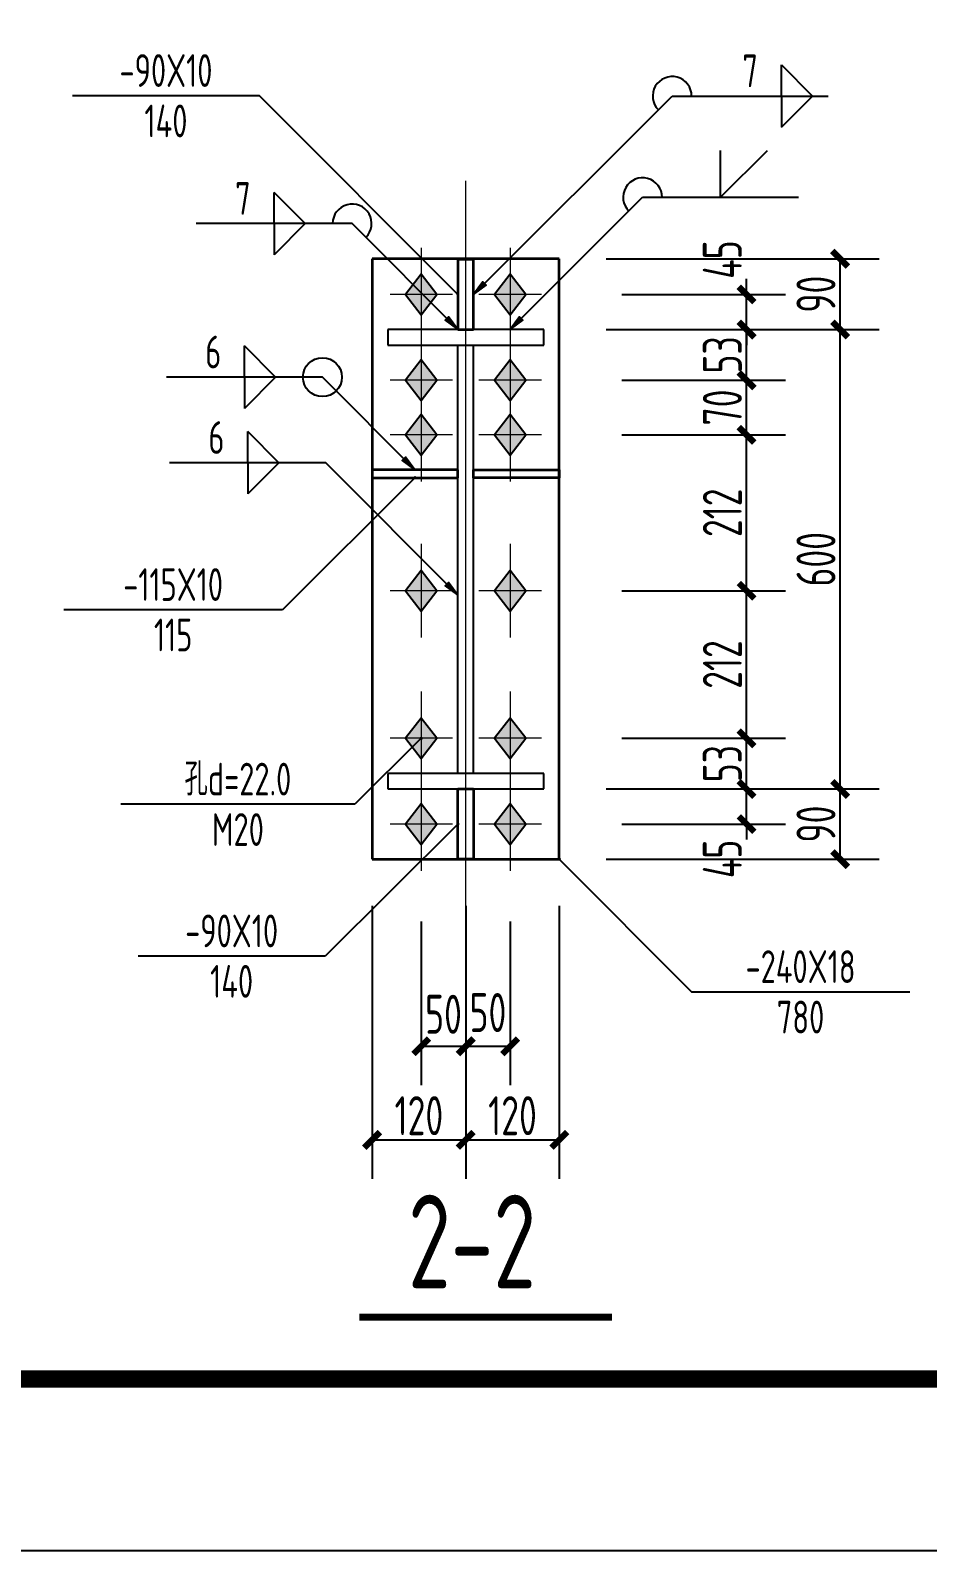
# Model space of a CAD drawing. Extents: x 69728788 to 150163257, y 20675998 to 43663798.
# Drawn here: x 75053883 to 75059633, y 20908088 to 20917836 of the extents above; entities that cross this region are included whole.
import ezdxf
from ezdxf.enums import TextEntityAlignment as Align

# ---------------------------------------------------------------- set-up
doc = ezdxf.new("R2010")
doc.units = 0
doc.header["$LTSCALE"] = 1000
doc.header["$MEASUREMENT"] = 0
doc.linetypes.add('线型6', pattern=[8.75, 5, -1.25, 1.25, -1.25])
doc.layers.get('0').update_dxf_attribs({"linetype": 'CONTINUOUS'})
doc.layers.get('DEFPOINTS').update_dxf_attribs({"linetype": 'CONTINUOUS'})
for name, color, linetype in [('10', 7, 'CONTINUOUS'), ('PUB_TITLE', 4, 'CONTINUOUS'), ('尺寸标注', 253, 'CONTINUOUS'), ('焊缝标注', 253, 'CONTINUOUS'), ('螺栓孔标注', 253, 'CONTINUOUS'), ('钢板标注', 253, 'CONTINUOUS')]:
    doc.layers.add(name, color=color, linetype=linetype)
doc.layers.add('20', color=2, linetype='CONTINUOUS', lineweight=35)
doc.styles.add('PkpmHz', font='Pkpmeng', dxfattribs={"width": 0.7, "bigfont": 'hztxt'})
doc.styles.add('TSSD_Rein', font='atssdeng.shx', dxfattribs={"width": 0.7, "bigfont": 'atssdchn.shx'})
doc.dimstyles.new('Pkpm_1.00', dxfattribs={"dimtxt": 250, "dimasz": 100, "dimexe": 250, "dimexo": 0.0625, "dimgap": 30, "dimtad": 1, "dimdec": 0, "dimrnd": 5, "dimzin": 0, "dimdsep": 46, "dimtxsty": 'PkpmHz', "dimblk1": 'ARCHTICK', "dimblk2": 'ARCHTICK', "dimsah": 1, "dimcen": 0.09, "dimadec": 0, "dimazin": 0, "dimtfac": 1, "dimtdec": 0, "dimtmove": 2, "dimatfit": 1, "dimfxl": 1, "dimtolj": 1, "dimtzin": 0, "dimarcsym": 0})

# ---------------------------------------------------------------- blocks, each defined once
blk = doc.blocks.new('_ArchTick')
at = {"color": 0, "linetype": 'ByBlock', "const_width": 0.4}
blk.add_lwpolyline([(-0.5, -0.5), (0.5, 0.5)], dxfattribs=at)
blk = doc.blocks.new('*D7172')
at = {"layer": 'DEFPOINTS', "color": 0, "linetype": 'Continuous'}
for p in [(75057272.9, 20916142.9), (75058472.9, 20916142.9), (75057272.9, 20915917.9)]:
    blk.add_point(p, dxfattribs=at)
at = {"layer": '尺寸标注', "color": 0, "linetype": 'Continuous', "lineweight": -2}
for p, q in [((75058472.9, 20916142.9), (75058472.9, 20916242.9)), ((75057672.9, 20916142.9), (75058722.9, 20916142.9)), ((75058472.9, 20915917.9), (75058472.9, 20916142.9)), ((75057672.9, 20915917.9), (75058722.9, 20915917.9)), ((75058472.9, 20915917.9), (75058472.9, 20915817.9))]:
    blk.add_line(p, q, dxfattribs=at)
at = {"layer": '尺寸标注', "color": 0, "linetype": 'Continuous', "lineweight": -2, "xscale": 100, "yscale": 100, "zscale": 100}
for p, rotation in [((75058472.9, 20916142.9), 270), ((75058472.9, 20915917.9), 90)]:
    blk.add_blockref('_ArchTick', p, dxfattribs=dict(at, rotation=rotation))
at = {"layer": '尺寸标注', "color": 0, "linetype": 'Continuous', "insert": (75058317.7, 20916366.5), "char_height": 250, "attachment_point": 5, "rotation": 90, "style": 'PkpmHz'}
blk.add_mtext('\\A1;45', dxfattribs=at)
blk = doc.blocks.new('*D7173')
at = {"layer": 'DEFPOINTS', "color": 0, "linetype": 'Continuous'}
for p in [(75057272.9, 20915917.9), (75058472.9, 20915917.9), (75057272.9, 20915592.9)]:
    blk.add_point(p, dxfattribs=at)
at = {"layer": '尺寸标注', "color": 0, "linetype": 'Continuous', "lineweight": -2}
for p, q in [((75057672.9, 20915917.9), (75058722.9, 20915917.9)), ((75058472.9, 20915592.9), (75058472.9, 20915917.9)), ((75057672.9, 20915592.9), (75058722.9, 20915592.9))]:
    blk.add_line(p, q, dxfattribs=at)
at = {"layer": '尺寸标注', "color": 0, "linetype": 'Continuous', "lineweight": -2, "xscale": 100, "yscale": 100, "zscale": 100}
for p, rotation in [((75058472.9, 20915917.9), 90), ((75058472.9, 20915592.9), 270)]:
    blk.add_blockref('_ArchTick', p, dxfattribs=dict(at, rotation=rotation))
at = {"layer": '尺寸标注', "color": 0, "linetype": 'Continuous', "insert": (75058317.9, 20915755.4), "char_height": 250, "attachment_point": 5, "rotation": 90, "style": 'PkpmHz'}
blk.add_mtext('\\A1;53', dxfattribs=at)
blk = doc.blocks.new('*D7174')
at = {"layer": 'DEFPOINTS', "color": 0, "linetype": 'Continuous'}
for p in [(75057272.9, 20915592.9), (75058472.9, 20915592.9), (75057272.9, 20915242.9)]:
    blk.add_point(p, dxfattribs=at)
at = {"layer": '尺寸标注', "color": 0, "linetype": 'Continuous', "lineweight": -2}
for p, q in [((75057672.9, 20915592.9), (75058722.9, 20915592.9)), ((75058472.9, 20915242.9), (75058472.9, 20915592.9)), ((75057672.9, 20915242.9), (75058722.9, 20915242.9))]:
    blk.add_line(p, q, dxfattribs=at)
at = {"layer": '尺寸标注', "color": 0, "linetype": 'Continuous', "lineweight": -2, "xscale": 100, "yscale": 100, "zscale": 100}
for p, rotation in [((75058472.9, 20915592.9), 90), ((75058472.9, 20915242.9), 270)]:
    blk.add_blockref('_ArchTick', p, dxfattribs=dict(at, rotation=rotation))
at = {"layer": '尺寸标注', "color": 0, "linetype": 'Continuous', "insert": (75058317.9, 20915417.9), "char_height": 250, "attachment_point": 5, "rotation": 90, "style": 'PkpmHz'}
blk.add_mtext('\\A1;70', dxfattribs=at)
blk = doc.blocks.new('*D7175')
at = {"layer": 'DEFPOINTS', "color": 0, "linetype": 'Continuous'}
for p in [(75057272.9, 20912971.7), (75058472.9, 20912971.7), (75057272.9, 20912746.7)]:
    blk.add_point(p, dxfattribs=at)
at = {"layer": '尺寸标注', "color": 0, "linetype": 'Continuous', "lineweight": -2}
for p, q in [((75058472.9, 20912971.7), (75058472.9, 20913071.7)), ((75057672.9, 20912971.7), (75058722.9, 20912971.7)), ((75058472.9, 20912746.7), (75058472.9, 20912971.7)), ((75057672.9, 20912746.7), (75058722.9, 20912746.7)), ((75058472.9, 20912746.7), (75058472.9, 20912646.7))]:
    blk.add_line(p, q, dxfattribs=at)
at = {"layer": '尺寸标注', "color": 0, "linetype": 'Continuous', "lineweight": -2, "xscale": 100, "yscale": 100, "zscale": 100}
for p, rotation in [((75058472.9, 20912971.7), 270), ((75058472.9, 20912746.7), 90)]:
    blk.add_blockref('_ArchTick', p, dxfattribs=dict(at, rotation=rotation))
at = {"layer": '尺寸标注', "color": 0, "linetype": 'Continuous', "insert": (75058317.7, 20912523.1), "char_height": 250, "attachment_point": 5, "rotation": 90, "style": 'PkpmHz'}
blk.add_mtext('\\A1;45', dxfattribs=at)
blk = doc.blocks.new('*D7176')
at = {"layer": 'DEFPOINTS', "color": 0, "linetype": 'Continuous'}
for p in [(75057272.9, 20913296.7), (75058472.9, 20913296.7), (75057272.9, 20912971.7)]:
    blk.add_point(p, dxfattribs=at)
at = {"layer": '尺寸标注', "color": 0, "linetype": 'Continuous', "lineweight": -2}
for p, q in [((75057672.9, 20913296.7), (75058722.9, 20913296.7)), ((75058472.9, 20912971.7), (75058472.9, 20913296.7)), ((75057672.9, 20912971.7), (75058722.9, 20912971.7))]:
    blk.add_line(p, q, dxfattribs=at)
at = {"layer": '尺寸标注', "color": 0, "linetype": 'Continuous', "lineweight": -2, "xscale": 100, "yscale": 100, "zscale": 100}
for p, rotation in [((75058472.9, 20913296.7), 90), ((75058472.9, 20912971.7), 270)]:
    blk.add_blockref('_ArchTick', p, dxfattribs=dict(at, rotation=rotation))
at = {"layer": '尺寸标注', "color": 0, "linetype": 'Continuous', "insert": (75058317.9, 20913134.2), "char_height": 250, "attachment_point": 5, "rotation": 90, "style": 'PkpmHz'}
blk.add_mtext('\\A1;53', dxfattribs=at)
blk = doc.blocks.new('*D7177')
at = {"layer": 'DEFPOINTS', "color": 0, "linetype": 'Continuous'}
for p in [(75057272.9, 20915242.9), (75058472.9, 20915242.9), (75057272.9, 20914242.9)]:
    blk.add_point(p, dxfattribs=at)
at = {"layer": '尺寸标注', "color": 0, "linetype": 'Continuous', "lineweight": -2}
for p, q in [((75057672.9, 20915242.9), (75058722.9, 20915242.9)), ((75058472.9, 20914242.9), (75058472.9, 20915242.9)), ((75057672.9, 20914242.9), (75058722.9, 20914242.9))]:
    blk.add_line(p, q, dxfattribs=at)
at = {"layer": '尺寸标注', "color": 0, "linetype": 'Continuous', "lineweight": -2, "xscale": 100, "yscale": 100, "zscale": 100}
for p, rotation in [((75058472.9, 20915242.9), 90), ((75058472.9, 20914242.9), 270)]:
    blk.add_blockref('_ArchTick', p, dxfattribs=dict(at, rotation=rotation))
at = {"layer": '尺寸标注', "color": 0, "linetype": 'Continuous', "insert": (75058317.9, 20914742.9), "char_height": 250, "attachment_point": 5, "rotation": 90, "style": 'PkpmHz'}
blk.add_mtext('\\A1;212', dxfattribs=at)
blk = doc.blocks.new('*D7178')
at = {"layer": 'DEFPOINTS', "color": 0, "linetype": 'Continuous'}
for p in [(75057272.9, 20914242.9), (75058472.9, 20914242.9), (75057272.9, 20913296.7)]:
    blk.add_point(p, dxfattribs=at)
at = {"layer": '尺寸标注', "color": 0, "linetype": 'Continuous', "lineweight": -2}
for p, q in [((75057672.9, 20914242.9), (75058722.9, 20914242.9)), ((75058472.9, 20913296.7), (75058472.9, 20914242.9)), ((75057672.9, 20913296.7), (75058722.9, 20913296.7))]:
    blk.add_line(p, q, dxfattribs=at)
at = {"layer": '尺寸标注', "color": 0, "linetype": 'Continuous', "lineweight": -2, "xscale": 100, "yscale": 100, "zscale": 100}
for p, rotation in [((75058472.9, 20914242.9), 90), ((75058472.9, 20913296.7), 270)]:
    blk.add_blockref('_ArchTick', p, dxfattribs=dict(at, rotation=rotation))
at = {"layer": '尺寸标注', "color": 0, "linetype": 'Continuous', "insert": (75058317.9, 20913769.8), "char_height": 250, "attachment_point": 5, "rotation": 90, "style": 'PkpmHz'}
blk.add_mtext('\\A1;212', dxfattribs=at)
blk = doc.blocks.new('*D7179')
at = {"layer": 'DEFPOINTS', "color": 0, "linetype": 'Continuous'}
for p in [(75056387.9, 20912521.7), (75056672.9, 20912521.7), (75056672.9, 20911321.7)]:
    blk.add_point(p, dxfattribs=at)
at = {"layer": '尺寸标注', "color": 0, "linetype": 'Continuous', "lineweight": -2}
for p, q in [((75056387.9, 20912121.7), (75056387.9, 20911071.7)), ((75056672.9, 20912121.7), (75056672.9, 20911071.7)), ((75056387.9, 20911321.7), (75056672.9, 20911321.7))]:
    blk.add_line(p, q, dxfattribs=at)
at = {"layer": '尺寸标注', "color": 0, "linetype": 'Continuous', "lineweight": -2, "xscale": 100, "yscale": 100, "zscale": 100, "rotation": 180}
blk.add_blockref('_ArchTick', (75056387.9, 20911321.7), dxfattribs=at)
at = {"layer": '尺寸标注', "color": 0, "linetype": 'Continuous', "lineweight": -2, "xscale": 100, "yscale": 100, "zscale": 100}
blk.add_blockref('_ArchTick', (75056672.9, 20911321.7), dxfattribs=at)
at = {"layer": '尺寸标注', "color": 0, "linetype": 'Continuous', "insert": (75056530.4, 20911526.9), "char_height": 250, "attachment_point": 5, "style": 'PkpmHz'}
blk.add_mtext('\\A1;50', dxfattribs=at)
blk = doc.blocks.new('*D7180')
at = {"layer": 'DEFPOINTS', "color": 0, "linetype": 'Continuous'}
for p in [(75056672.9, 20912521.7), (75056957.9, 20912521.7), (75056957.9, 20911321.7)]:
    blk.add_point(p, dxfattribs=at)
at = {"layer": '尺寸标注', "color": 0, "linetype": 'Continuous', "lineweight": -2}
for p, q in [((75056672.9, 20912121.7), (75056672.9, 20911071.7)), ((75056957.9, 20912121.7), (75056957.9, 20911071.7)), ((75056672.9, 20911321.7), (75056957.9, 20911321.7))]:
    blk.add_line(p, q, dxfattribs=at)
at = {"layer": '尺寸标注', "color": 0, "linetype": 'Continuous', "lineweight": -2, "xscale": 100, "yscale": 100, "zscale": 100, "rotation": 180}
blk.add_blockref('_ArchTick', (75056672.9, 20911321.7), dxfattribs=at)
at = {"layer": '尺寸标注', "color": 0, "linetype": 'Continuous', "lineweight": -2, "xscale": 100, "yscale": 100, "zscale": 100}
blk.add_blockref('_ArchTick', (75056957.9, 20911321.7), dxfattribs=at)
at = {"layer": '尺寸标注', "color": 0, "linetype": 'Continuous', "insert": (75056815.4, 20911538), "char_height": 250, "attachment_point": 5, "style": 'PkpmHz'}
blk.add_mtext('\\A1;50', dxfattribs=at)
blk = doc.blocks.new('*D7181')
at = {"layer": 'DEFPOINTS', "color": 0, "linetype": 'Continuous'}
for p in [(75056072.9, 20912521.7), (75056672.9, 20912521.7), (75056672.9, 20910721.7)]:
    blk.add_point(p, dxfattribs=at)
at = {"layer": '尺寸标注', "color": 0, "linetype": 'Continuous', "lineweight": -2}
for p, q in [((75056072.9, 20912221.7), (75056072.9, 20910471.7)), ((75056672.9, 20912221.7), (75056672.9, 20910471.7)), ((75056072.9, 20910721.7), (75056672.9, 20910721.7))]:
    blk.add_line(p, q, dxfattribs=at)
at = {"layer": '尺寸标注', "color": 0, "linetype": 'Continuous', "lineweight": -2, "xscale": 100, "yscale": 100, "zscale": 100, "rotation": 180}
blk.add_blockref('_ArchTick', (75056072.9, 20910721.7), dxfattribs=at)
at = {"layer": '尺寸标注', "color": 0, "linetype": 'Continuous', "lineweight": -2, "xscale": 100, "yscale": 100, "zscale": 100}
blk.add_blockref('_ArchTick', (75056672.9, 20910721.7), dxfattribs=at)
at = {"layer": '尺寸标注', "color": 0, "linetype": 'Continuous', "insert": (75056372.9, 20910876.7), "char_height": 250, "attachment_point": 5, "style": 'PkpmHz'}
blk.add_mtext('\\A1;120', dxfattribs=at)
blk = doc.blocks.new('*D7182')
at = {"layer": 'DEFPOINTS', "color": 0, "linetype": 'Continuous'}
for p in [(75056672.9, 20912521.7), (75057272.9, 20912521.7), (75057272.9, 20910721.7)]:
    blk.add_point(p, dxfattribs=at)
at = {"layer": '尺寸标注', "color": 0, "linetype": 'Continuous', "lineweight": -2}
for p, q in [((75056672.9, 20912221.7), (75056672.9, 20910471.7)), ((75057272.9, 20912221.7), (75057272.9, 20910471.7)), ((75056672.9, 20910721.7), (75057272.9, 20910721.7))]:
    blk.add_line(p, q, dxfattribs=at)
at = {"layer": '尺寸标注', "color": 0, "linetype": 'Continuous', "lineweight": -2, "xscale": 100, "yscale": 100, "zscale": 100, "rotation": 180}
blk.add_blockref('_ArchTick', (75056672.9, 20910721.7), dxfattribs=at)
at = {"layer": '尺寸标注', "color": 0, "linetype": 'Continuous', "lineweight": -2, "xscale": 100, "yscale": 100, "zscale": 100}
blk.add_blockref('_ArchTick', (75057272.9, 20910721.7), dxfattribs=at)
at = {"layer": '尺寸标注', "color": 0, "linetype": 'Continuous', "insert": (75056972.9, 20910876.7), "char_height": 250, "attachment_point": 5, "style": 'PkpmHz'}
blk.add_mtext('\\A1;120', dxfattribs=at)
blk = doc.blocks.new('*D7183')
at = {"layer": 'DEFPOINTS', "color": 0, "linetype": 'Continuous'}
for p in [(75057272.9, 20912971.7), (75059072.9, 20912971.7), (75057272.9, 20912521.7)]:
    blk.add_point(p, dxfattribs=at)
at = {"layer": '尺寸标注', "color": 0, "linetype": 'Continuous', "lineweight": -2}
for p, q in [((75057572.9, 20912971.7), (75059322.9, 20912971.7)), ((75059072.9, 20912521.7), (75059072.9, 20912971.7)), ((75057572.9, 20912521.7), (75059322.9, 20912521.7))]:
    blk.add_line(p, q, dxfattribs=at)
at = {"layer": '尺寸标注', "color": 0, "linetype": 'Continuous', "lineweight": -2, "xscale": 100, "yscale": 100, "zscale": 100}
for p, rotation in [((75059072.9, 20912971.7), 90), ((75059072.9, 20912521.7), 270)]:
    blk.add_blockref('_ArchTick', p, dxfattribs=dict(at, rotation=rotation))
at = {"layer": '尺寸标注', "color": 0, "linetype": 'Continuous', "insert": (75058917.9, 20912746.7), "char_height": 250, "attachment_point": 5, "rotation": 90, "style": 'PkpmHz'}
blk.add_mtext('\\A1;90', dxfattribs=at)
blk = doc.blocks.new('*D7184')
at = {"layer": 'DEFPOINTS', "color": 0, "linetype": 'Continuous'}
for p in [(75057272.9, 20915917.9), (75059072.9, 20915917.9), (75057272.9, 20912971.7)]:
    blk.add_point(p, dxfattribs=at)
at = {"layer": '尺寸标注', "color": 0, "linetype": 'Continuous', "lineweight": -2}
for p, q in [((75057572.9, 20915917.9), (75059322.9, 20915917.9)), ((75059072.9, 20912971.7), (75059072.9, 20915917.9)), ((75057572.9, 20912971.7), (75059322.9, 20912971.7))]:
    blk.add_line(p, q, dxfattribs=at)
at = {"layer": '尺寸标注', "color": 0, "linetype": 'Continuous', "lineweight": -2, "xscale": 100, "yscale": 100, "zscale": 100}
for p, rotation in [((75059072.9, 20915917.9), 90), ((75059072.9, 20912971.7), 270)]:
    blk.add_blockref('_ArchTick', p, dxfattribs=dict(at, rotation=rotation))
at = {"layer": '尺寸标注', "color": 0, "linetype": 'Continuous', "insert": (75058917.9, 20914444.8), "char_height": 250, "attachment_point": 5, "rotation": 90, "style": 'PkpmHz'}
blk.add_mtext('\\A1;600', dxfattribs=at)
blk = doc.blocks.new('*D7185')
at = {"layer": 'DEFPOINTS', "color": 0, "linetype": 'Continuous'}
for p in [(75057272.9, 20916371.7), (75059072.9, 20916371.7), (75057272.9, 20915917.9)]:
    blk.add_point(p, dxfattribs=at)
at = {"layer": '尺寸标注', "color": 0, "linetype": 'Continuous', "lineweight": -2}
for p, q in [((75057572.9, 20916371.7), (75059322.9, 20916371.7)), ((75059072.9, 20915917.9), (75059072.9, 20916371.7)), ((75057572.9, 20915917.9), (75059322.9, 20915917.9))]:
    blk.add_line(p, q, dxfattribs=at)
at = {"layer": '尺寸标注', "color": 0, "linetype": 'Continuous', "lineweight": -2, "xscale": 100, "yscale": 100, "zscale": 100}
for p, rotation in [((75059072.9, 20916371.7), 90), ((75059072.9, 20915917.9), 270)]:
    blk.add_blockref('_ArchTick', p, dxfattribs=dict(at, rotation=rotation))
at = {"layer": '尺寸标注', "color": 0, "linetype": 'Continuous', "insert": (75058917.9, 20916144.8), "char_height": 250, "attachment_point": 5, "rotation": 90, "style": 'PkpmHz'}
blk.add_mtext('\\A1;90', dxfattribs=at)

msp = doc.modelspace()

# ---------------------------------------------------------------- hatches: boundary and pattern name
at = {"layer": '10'}
for points in [[(75056387.9, 20916272.9), (75056287.9, 20916142.9), (75056387.9, 20916012.9), (75056487.9, 20916142.9)], [(75056957.9, 20916272.9), (75056857.9, 20916142.9), (75056957.9, 20916012.9), (75057057.9, 20916142.9)], [(75056387.9, 20915722.9), (75056287.9, 20915592.9), (75056387.9, 20915462.9), (75056487.9, 20915592.9)], [(75056957.9, 20915722.9), (75056857.9, 20915592.9), (75056957.9, 20915462.9), (75057057.9, 20915592.9)], [(75056387.9, 20915372.9), (75056287.9, 20915242.9), (75056387.9, 20915112.9), (75056487.9, 20915242.9)], [(75056957.9, 20915372.9), (75056857.9, 20915242.9), (75056957.9, 20915112.9), (75057057.9, 20915242.9)], [(75056387.9, 20914372.9), (75056287.9, 20914242.9), (75056387.9, 20914112.9), (75056487.9, 20914242.9)], [(75056957.9, 20914372.9), (75056857.9, 20914242.9), (75056957.9, 20914112.9), (75057057.9, 20914242.9)], [(75056387.9, 20913426.7), (75056287.9, 20913296.7), (75056387.9, 20913166.7), (75056487.9, 20913296.7)], [(75056957.9, 20913426.7), (75056857.9, 20913296.7), (75056957.9, 20913166.7), (75057057.9, 20913296.7)], [(75056387.9, 20912876.7), (75056287.9, 20912746.7), (75056387.9, 20912616.7), (75056487.9, 20912746.7)], [(75056957.9, 20912876.7), (75056857.9, 20912746.7), (75056957.9, 20912616.7), (75057057.9, 20912746.7)]]:
    msp.add_hatch(color=1, dxfattribs=at).paths.add_polyline_path(points)
at = {"layer": '焊缝标注'}
for points in [[(75056722.9, 20916142.9), (75056804.3, 20916202.9), (75056783.1, 20916224.2)], [(75056622.9, 20915917.9), (75056562.9, 20915999.3), (75056541.7, 20915978.1)], [(75056957.9, 20915917.9), (75057039.3, 20915977.9), (75057018.1, 20915999.2)], [(75056347.9, 20915017.9), (75056287.9, 20915099.3), (75056266.7, 20915078.1)], [(75056622.9, 20914214.5), (75056562.9, 20914295.9), (75056541.7, 20914274.7)]]:
    msp.add_hatch(color=256, dxfattribs=at).paths.add_polyline_path(points)

# ---------------------------------------------------------------- linework, layer by layer
at = {"layer": '10', "linetype": '线型6', "lineweight": 18, "ltscale": 100}
msp.add_line((75056672.9, 20912021.7), (75056672.9, 20916871.7), dxfattribs=at)
at = {"layer": '10', "color": 9, "lineweight": 18, "ltscale": 100}
for p, q in [((75056387.9, 20916442.9), (75056387.9, 20915842.9)), ((75056957.9, 20916442.9), (75056957.9, 20915842.9)), ((75056587.9, 20916142.9), (75056187.9, 20916142.9)), ((75057157.9, 20916142.9), (75056757.9, 20916142.9)), ((75056387.9, 20915892.9), (75056387.9, 20915292.9)), ((75056957.9, 20915892.9), (75056957.9, 20915292.9)), ((75056587.9, 20915592.9), (75056187.9, 20915592.9)), ((75056387.9, 20915542.9), (75056387.9, 20914942.9)), ((75057157.9, 20915592.9), (75056757.9, 20915592.9)), ((75056957.9, 20915542.9), (75056957.9, 20914942.9)), ((75056587.9, 20915242.9), (75056187.9, 20915242.9)), ((75057157.9, 20915242.9), (75056757.9, 20915242.9)), ((75056387.9, 20914542.9), (75056387.9, 20913942.9)), ((75056957.9, 20914542.9), (75056957.9, 20913942.9)), ((75056587.9, 20914242.9), (75056187.9, 20914242.9)), ((75057157.9, 20914242.9), (75056757.9, 20914242.9)), ((75056387.9, 20913596.7), (75056387.9, 20912996.7)), ((75056957.9, 20913596.7), (75056957.9, 20912996.7)), ((75056587.9, 20913296.7), (75056187.9, 20913296.7)), ((75057157.9, 20913296.7), (75056757.9, 20913296.7)), ((75056387.9, 20913046.7), (75056387.9, 20912446.7)), ((75056957.9, 20913046.7), (75056957.9, 20912446.7)), ((75056587.9, 20912746.7), (75056187.9, 20912746.7)), ((75057157.9, 20912746.7), (75056757.9, 20912746.7))]:
    msp.add_line(p, q, dxfattribs=at)
at = {"layer": '10', "color": 3, "ltscale": 100}
for p, q in [((75057172.9, 20915917.9), (75056172.9, 20915917.9)), ((75056172.9, 20915917.9), (75056172.9, 20915817.9)), ((75057172.9, 20915817.9), (75057172.9, 20915917.9)), ((75056172.9, 20915817.9), (75057172.9, 20915817.9)), ((75056622.9, 20913071.7), (75056622.9, 20915817.9)), ((75056722.9, 20913071.7), (75056722.9, 20915817.9)), ((75057172.9, 20913071.7), (75056172.9, 20913071.7)), ((75056172.9, 20913071.7), (75056172.9, 20912971.7)), ((75057172.9, 20912971.7), (75057172.9, 20913071.7)), ((75056172.9, 20912971.7), (75057172.9, 20912971.7))]:
    msp.add_line(p, q, dxfattribs=at)
at = {"layer": '10', "color": 1, "linetype": 'Continuous'}
for points in [[(75056387.9, 20916272.9), (75056287.9, 20916142.9), (75056387.9, 20916012.9), (75056487.9, 20916142.9)], [(75056957.9, 20916272.9), (75056857.9, 20916142.9), (75056957.9, 20916012.9), (75057057.9, 20916142.9)], [(75056387.9, 20915722.9), (75056287.9, 20915592.9), (75056387.9, 20915462.9), (75056487.9, 20915592.9)], [(75056957.9, 20915722.9), (75056857.9, 20915592.9), (75056957.9, 20915462.9), (75057057.9, 20915592.9)], [(75056387.9, 20915372.9), (75056287.9, 20915242.9), (75056387.9, 20915112.9), (75056487.9, 20915242.9)], [(75056957.9, 20915372.9), (75056857.9, 20915242.9), (75056957.9, 20915112.9), (75057057.9, 20915242.9)], [(75056387.9, 20914372.9), (75056287.9, 20914242.9), (75056387.9, 20914112.9), (75056487.9, 20914242.9)], [(75056957.9, 20914372.9), (75056857.9, 20914242.9), (75056957.9, 20914112.9), (75057057.9, 20914242.9)], [(75056387.9, 20913426.7), (75056287.9, 20913296.7), (75056387.9, 20913166.7), (75056487.9, 20913296.7)], [(75056957.9, 20913426.7), (75056857.9, 20913296.7), (75056957.9, 20913166.7), (75057057.9, 20913296.7)], [(75056387.9, 20912876.7), (75056287.9, 20912746.7), (75056387.9, 20912616.7), (75056487.9, 20912746.7)], [(75056957.9, 20912876.7), (75056857.9, 20912746.7), (75056957.9, 20912616.7), (75057057.9, 20912746.7)]]:
    msp.add_lwpolyline(points, close=True, dxfattribs=at)
at = {"layer": '10', "const_width": 45}
msp.add_lwpolyline([(75055990.8, 20909584.1), (75057610.8, 20909584.1)], dxfattribs=at)
at = {"layer": '20', "ltscale": 100}
for p, q in [((75057272.9, 20916371.7), (75056072.9, 20916371.7)), ((75056072.9, 20916371.7), (75056072.9, 20912521.7)), ((75056722.9, 20916367.9), (75056622.9, 20916367.9)), ((75056622.9, 20916367.9), (75056622.9, 20915917.9)), ((75056722.9, 20915917.9), (75056722.9, 20916367.9)), ((75057272.9, 20912521.7), (75057272.9, 20916371.7)), ((75056622.9, 20915917.9), (75056722.9, 20915917.9)), ((75056622.9, 20915017.9), (75056072.9, 20915017.9)), ((75056072.9, 20915017.9), (75056072.9, 20914967.9)), ((75056072.9, 20914967.9), (75056622.9, 20914967.9)), ((75056622.9, 20914967.9), (75056622.9, 20915017.9)), ((75056722.9, 20915017.9), (75057272.9, 20915017.9)), ((75056722.9, 20914967.9), (75056722.9, 20915017.9)), ((75057272.9, 20914967.9), (75056722.9, 20914967.9)), ((75057272.9, 20915017.9), (75057272.9, 20914967.9)), ((75056622.9, 20912971.7), (75056722.9, 20912971.7)), ((75056622.9, 20912521.7), (75056622.9, 20912971.7)), ((75056722.9, 20912971.7), (75056722.9, 20912521.7)), ((75056072.9, 20912521.7), (75057272.9, 20912521.7)), ((75056722.9, 20912521.7), (75056622.9, 20912521.7))]:
    msp.add_line(p, q, dxfattribs=at)
at = {"layer": 'PUB_TITLE'}
msp.add_lwpolyline([(75043830.5, 20908087.7), (75141950.5, 20908087.7), (75141950.5, 20954287.7), (75043830.5, 20954287.7)], close=True, dxfattribs=at)
at = {"layer": 'PUB_TITLE', "const_width": 110}
msp.add_lwpolyline([(75046580.5, 20909187.7), (75140850.5, 20909187.7), (75140850.5, 20953187.7), (75046580.5, 20953187.7)], close=True, dxfattribs=at)
at = {"layer": '焊缝标注', "ltscale": 100}
for p, q in [((75058696.2, 20917615.2), (75058896.2, 20917415.2)), ((75058696.2, 20917415.2), (75058696.2, 20917615.2)), ((75056722.9, 20916142.9), (75057996.2, 20917415.2)), ((75057996.2, 20917415.2), (75058996.2, 20917415.2)), ((75058696.2, 20917215.2), (75058896.2, 20917415.2)), ((75058696.2, 20917415.2), (75058696.2, 20917215.2)), ((75058306.8, 20916766.1), (75058306.8, 20917066.1)), ((75058306.8, 20916766.1), (75058606.8, 20917066.1)), ((75055644.9, 20916597.5), (75055444.9, 20916797.5)), ((75055444.9, 20916597.5), (75055444.9, 20916797.5)), ((75056957.9, 20915917.9), (75057806.8, 20916766.1)), ((75057806.8, 20916766.1), (75058806.8, 20916766.1)), ((75055944.9, 20916597.5), (75054944.9, 20916597.5)), ((75055644.9, 20916597.5), (75055444.9, 20916397.5)), ((75055444.9, 20916597.5), (75055444.9, 20916397.5)), ((75056622.9, 20915917.9), (75055944.9, 20916597.5)), ((75055454.7, 20915612.5), (75055254.7, 20915812.5)), ((75055254.7, 20915612.5), (75055254.7, 20915812.5)), ((75055754.7, 20915612.5), (75054754.7, 20915612.5)), ((75055454.7, 20915612.5), (75055254.7, 20915412.5)), ((75055254.7, 20915612.5), (75055254.7, 20915412.5)), ((75056347.9, 20915017.9), (75055754.7, 20915612.5)), ((75055475.4, 20915064.1), (75055275.4, 20915264.1)), ((75055275.4, 20915064.1), (75055275.4, 20915264.1)), ((75055775.4, 20915064.1), (75054775.4, 20915064.1)), ((75055475.4, 20915064.1), (75055275.4, 20914864.1)), ((75055275.4, 20915064.1), (75055275.4, 20914864.1)), ((75056622.9, 20914214.5), (75055775.4, 20915064.1))]:
    msp.add_line(p, q, dxfattribs=at)
at = {"layer": '焊缝标注', "linetype": 'Continuous'}
for points in [[(75056722.9, 20916142.9), (75056804.3, 20916202.9), (75056783.1, 20916224.2)], [(75056622.9, 20915917.9), (75056562.9, 20915999.3), (75056541.7, 20915978.1)], [(75056957.9, 20915917.9), (75057039.3, 20915977.9), (75057018.1, 20915999.2)], [(75056347.9, 20915017.9), (75056287.9, 20915099.3), (75056266.7, 20915078.1)], [(75056622.9, 20914214.5), (75056562.9, 20914295.9), (75056541.7, 20914274.7)]]:
    msp.add_lwpolyline(points, close=True, dxfattribs=at)
at = {"layer": '焊缝标注', "ltscale": 100}
msp.add_circle((75055754.7, 20915612.5), 125, dxfattribs=at)
for centre, start, end in [((75057996.2, 20917415.2), 0, 224.97719), ((75057806.8, 20916766.1), 0, 224.97719), ((75055944.9, 20916597.5), 314.93155, 180)]:
    msp.add_arc(centre, 125, start, end, dxfattribs=at)
at = {"layer": '螺栓孔标注', "ltscale": 100}
for p, q in [((75056387.9, 20913296.7), (75055962.8, 20912873.3)), ((75055962.8, 20912873.3), (75054462.8, 20912873.3))]:
    msp.add_line(p, q, dxfattribs=at)
at = {"layer": '螺栓孔标注', "ltscale": 100, "const_width": 10}
msp.add_lwpolyline([(75056392.9, 20913296.7, 1), (75056382.9, 20913296.7, 1)], format="xyb", close=True, dxfattribs=at)
at = {"layer": '钢板标注', "ltscale": 100}
for p, q in [((75055351.7, 20917417.2), (75054151.7, 20917417.2)), ((75056622.9, 20916142.9), (75055351.7, 20917417.2)), ((75056347.9, 20914967.9), (75055497.7, 20914121)), ((75055497.7, 20914121), (75054097.7, 20914121)), ((75056622.9, 20912746.7), (75055772.7, 20911899.8)), ((75057272.9, 20912521.7), (75058119.1, 20911670.8)), ((75055772.7, 20911899.8), (75054572.7, 20911899.8)), ((75058119.1, 20911670.8), (75059519.1, 20911670.8))]:
    msp.add_line(p, q, dxfattribs=at)
at = {"layer": '钢板标注', "ltscale": 100, "const_width": 10}
for points in [[(75056627.9, 20916142.9, 1), (75056617.9, 20916142.9, 1)], [(75056352.9, 20914967.9, 1), (75056342.9, 20914967.9, 1)], [(75056627.9, 20912746.7, 1), (75056617.9, 20912746.7, 1)], [(75057277.9, 20912521.7, 1), (75057267.9, 20912521.7, 1)]]:
    msp.add_lwpolyline(points, format="xyb", close=True, dxfattribs=at)

# ---------------------------------------------------------------- texts
at = {"layer": '10', "style": 'TSSD_Rein', "width": 0.7}
msp.add_text('2-2', height=600, dxfattribs=at).set_placement((75056303.6, 20909769.6))
at = {"layer": '焊缝标注', "style": 'PkpmHz', "width": 0.71}
for s, p in [('7', (75058496.2, 20917471.8)), ('7', (75055244.9, 20916654.1)), ('6', (75055054.7, 20915669.2)), ('6', (75055075.4, 20915120.7))]:
    msp.add_text(s, height=210, dxfattribs=at).set_placement(p, align=Align.CENTER)
at = {"layer": '螺栓孔标注', "style": 'PkpmHz', "width": 0.71}
msp.add_text('孔d=22.0', height=210, dxfattribs=at).set_placement((75055212.8, 20912929.9), align=Align.CENTER)
msp.add_text('M20', height=210, dxfattribs=at).set_placement((75055212.8, 20912816.6), align=Align.TOP_CENTER)
at = {"layer": '钢板标注', "style": 'PkpmHz', "width": 0.71}
for s, p in [('-90X10', (75054751.7, 20917473.8)), ('-115X10', (75054797.7, 20914177.6)), ('-90X10', (75055172.7, 20911956.5)), ('-240X18', (75058819.1, 20911727.4))]:
    msp.add_text(s, height=210, dxfattribs=at).set_placement(p, align=Align.CENTER)
for s, p in [('140', (75054751.7, 20917360.6)), ('115', (75054797.7, 20914064.4)), ('140', (75055172.7, 20911843.2)), ('780', (75058819.1, 20911614.2))]:
    msp.add_text(s, height=210, dxfattribs=at).set_placement(p, align=Align.TOP_CENTER)

# ---------------------------------------------------------------- dimensions: what is measured, and where the dimension line sits
at = {"layer": '尺寸标注', "linetype": 'Continuous'}
for base, p1, p2, picture, middle in [((75058472.9, 20916142.9), (75057272.9, 20915917.9), (75057272.9, 20916142.9), '*D7172', (75058317.7, 20916366.5)), ((75058472.9, 20912971.7), (75057272.9, 20912746.7), (75057272.9, 20912971.7), '*D7175', (75058317.7, 20912523.1))]:
    dim = msp.add_linear_dim(base=base, p1=p1, p2=p2, angle=90, text='45', dimstyle='Pkpm_1.00', override={"dimexo": 400, "dimtih": 0, "dimtoh": 0}, dxfattribs=at)
    dim.commit()
    dim.dimension.update_dxf_attribs({"geometry": picture, "text_midpoint": middle, "dimtype": 160})
for base, p1, p2, text, override, picture, middle in [((75059072.9, 20916371.7), (75057272.9, 20915917.9), (75057272.9, 20916371.7), '90', {"dimexo": 300, "dimtih": 0, "dimtoh": 0}, '*D7185', (75058917.9, 20916144.8)), ((75058472.9, 20915917.9), (75057272.9, 20915592.9), (75057272.9, 20915917.9), '53', {"dimexo": 400, "dimtih": 0, "dimtoh": 0}, '*D7173', (75058317.9, 20915755.4)), ((75059072.9, 20915917.9), (75057272.9, 20912971.7), (75057272.9, 20915917.9), '600', {"dimexo": 300, "dimtih": 0, "dimtoh": 0}, '*D7184', (75058917.9, 20914444.8)), ((75058472.9, 20915592.9), (75057272.9, 20915242.9), (75057272.9, 20915592.9), '70', {"dimexo": 400, "dimtih": 0, "dimtoh": 0}, '*D7174', (75058317.9, 20915417.9)), ((75058472.9, 20915242.9), (75057272.9, 20914242.9), (75057272.9, 20915242.9), '212', {"dimexo": 400, "dimtih": 0, "dimtoh": 0}, '*D7177', (75058317.9, 20914742.9)), ((75058472.9, 20914242.9), (75057272.9, 20913296.7), (75057272.9, 20914242.9), '212', {"dimexo": 400, "dimtih": 0, "dimtoh": 0}, '*D7178', (75058317.9, 20913769.8)), ((75058472.9, 20913296.7), (75057272.9, 20912971.7), (75057272.9, 20913296.7), '53', {"dimexo": 400, "dimtih": 0, "dimtoh": 0}, '*D7176', (75058317.9, 20913134.2)), ((75059072.9, 20912971.7), (75057272.9, 20912521.7), (75057272.9, 20912971.7), '90', {"dimexo": 300, "dimtih": 0, "dimtoh": 0}, '*D7183', (75058917.9, 20912746.7))]:
    dim = msp.add_linear_dim(base=base, p1=p1, p2=p2, angle=90, text=text, dimstyle='Pkpm_1.00', override=override, dxfattribs=at)
    dim.commit()
    dim.dimension.update_dxf_attribs({"geometry": picture, "text_midpoint": middle})
for base, p1, p2, picture, middle in [((75056672.9, 20910721.7), (75056072.9, 20912521.7), (75056672.9, 20912521.7), '*D7181', (75056372.9, 20910876.7)), ((75057272.9, 20910721.7), (75056672.9, 20912521.7), (75057272.9, 20912521.7), '*D7182', (75056972.9, 20910876.7))]:
    dim = msp.add_linear_dim(base=base, p1=p1, p2=p2, text='120', dimstyle='Pkpm_1.00', override={"dimexo": 300, "dimtih": 0, "dimtoh": 0}, dxfattribs=at)
    dim.commit()
    dim.dimension.update_dxf_attribs({"geometry": picture, "text_midpoint": middle})
for base, p1, p2, picture, middle in [((75056672.9, 20911321.7), (75056387.9, 20912521.7), (75056672.9, 20912521.7), '*D7179', (75056530.4, 20911526.9)), ((75056957.9, 20911321.7), (75056672.9, 20912521.7), (75056957.9, 20912521.7), '*D7180', (75056815.4, 20911538))]:
    dim = msp.add_linear_dim(base=base, p1=p1, p2=p2, text='50', dimstyle='Pkpm_1.00', override={"dimexo": 400, "dimtih": 0, "dimtoh": 0}, dxfattribs=at)
    dim.commit()
    dim.dimension.update_dxf_attribs({"geometry": picture, "text_midpoint": middle, "dimtype": 160})

doc.saveas('drawing.dxf')
